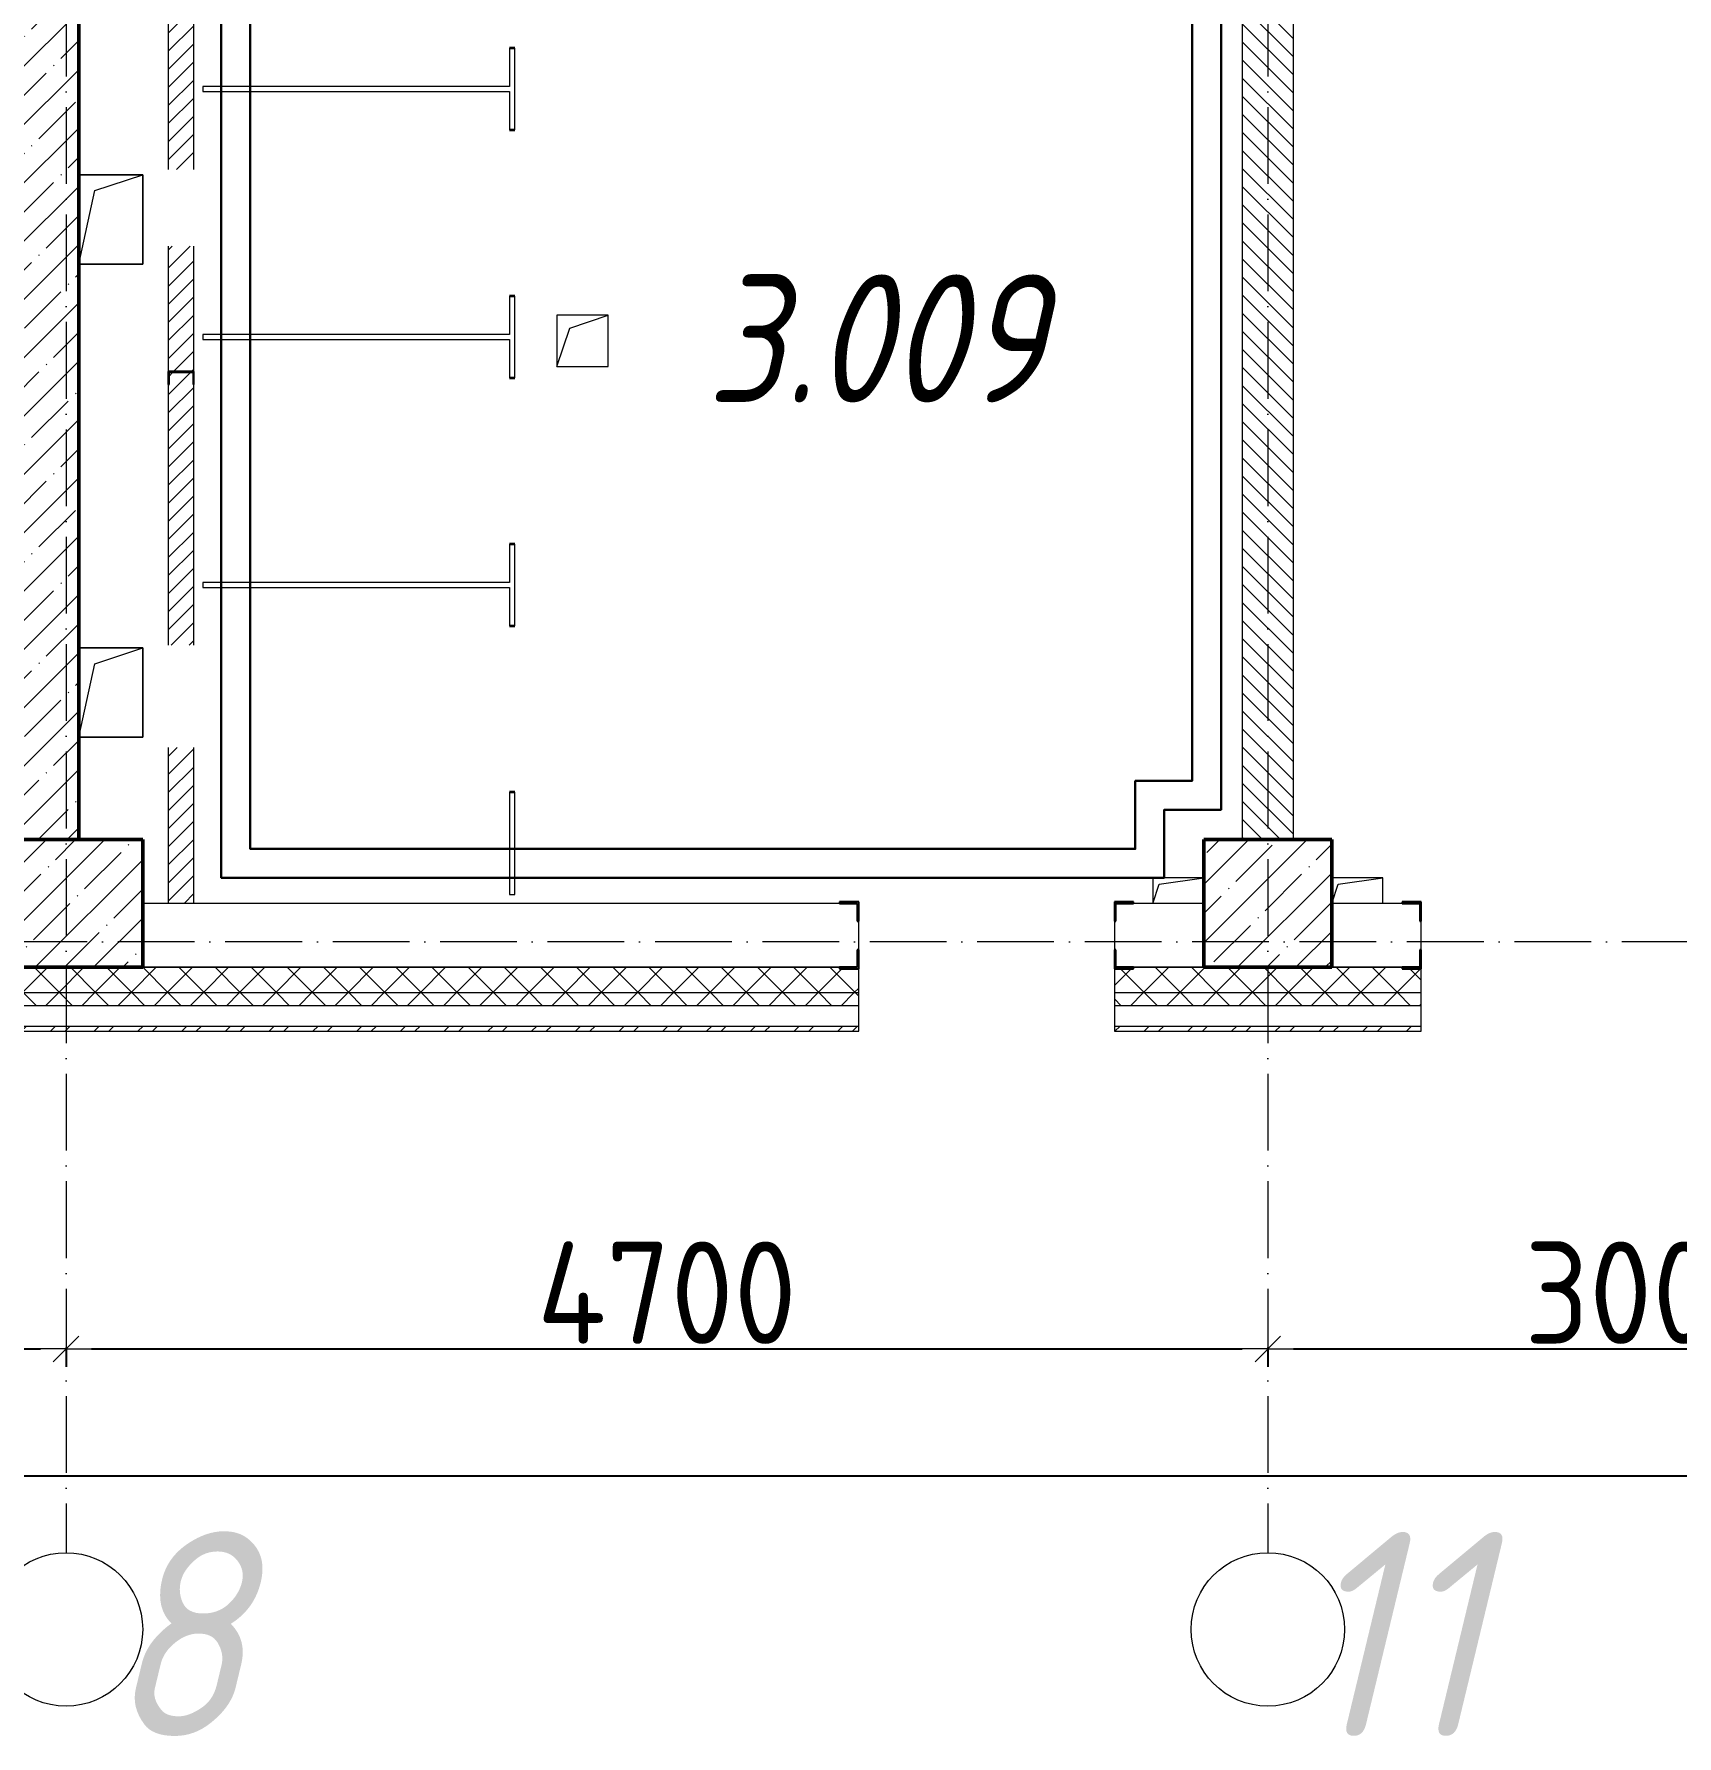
# Model space of a CAD drawing. Header units: millimetres. Extents: x -401725 to 250493, y 305116 to 802890.
# Drawn here: x 155554 to 161979, y 511191 to 517847 of the extents above; entities that cross this region are included whole.
import ezdxf

# ---------------------------------------------------------------- set-up
doc = ezdxf.new("R2010")
doc.units = ezdxf.units.MM
doc.linetypes.add('50_200_ШТРИХ_1Т_ш5_п1_п1_', pattern=[700, 500, -100, 0, -100])
for name, color, linetype, lineweight in [('A-____-____-DIMS', 7, 'Continuous', 9), ('A-DOOR-OPNG-MCUT', 7, 'Continuous', 35), ('A-FLOR-____-OTLN', 7, 'Continuous', 9), ('A-GENM-____-MCUT', 7, 'Continuous', 25), ('A-GENM-____-OTLN', 7, 'Continuous', 9), ('A-GENM-____-OTLN-1', 7, 'Continuous', 25), ('A-WALL-____-MCUT', 7, 'Continuous', 13), ('A-WALL-____-MCUT-1', 7, 'Continuous', 9), ('A-WALL-____-MCUT-2', 7, 'Continuous', 50), ('A-WALL-____-PATT-1', 7, 'Continuous', 9), ('A-WALL-FNSH-MCUT-1', 7, 'Continuous', 9), ('B2.11)', 212, 'Continuous', 30), ('B2.2.16)', 30, 'Continuous', 30), ('S-COLS-____-MCUT', 7, 'Continuous', 50), ('S-COLS-____-OTLN', 7, 'Continuous', 9), ('S-GRID-____-IDEN', 7, 'Continuous', 9), ('S-GRID-____-OTLN-1', 7, '50_200_ШТРИХ_1Т_ш5_п1_п1_', 9), ('Марки помещений', 7, 'Continuous', 9)]:
    doc.layers.add(name, color=color, linetype=linetype, lineweight=lineweight)
doc.layers.add('A-DOOR-____-OTLN-1', color=7, linetype='Continuous', lineweight=9, true_color=0xffffff)
doc.styles.add('ISOCPEUR_I_2', font='isocpeui.ttf', dxfattribs={"width": 0.85, "height": 2.3})
doc.styles.add('ISOCPEUR_I_9', font='isocpeui.ttf', dxfattribs={"width": 0.9, "height": 250})
doc.styles.add('СПДС', font='isocpeur.ttf', dxfattribs={"width": 0.9})
doc.dimstyles.new('Размера А3', dxfattribs={"dimtxt": 200, "dimasz": 100, "dimexe": 70, "dimexo": 100, "dimgap": 20, "dimtad": 1, "dimdec": 0, "dimrnd": 10, "dimzin": 0, "dimdsep": 46, "dimtxsty": 'СПДС', "dimblk": 'ARROWHEAD_6', "dimcen": 1, "dimclrd": 256, "dimclre": 256, "dimclrt": 256, "dimazin": 0, "dimtfac": 1, "dimtdec": 0, "dimtmove": 2, "dimatfit": 3, "dimfxl": 1, "dimtolj": 1, "dimtzin": 0, "dimarcsym": 0})
pattern_1 = [(45, (142429.06, 459015.94), (-70.71068, 70.71068), []), (135, (142429.06, 459015.94), (-70.71068, -70.71068), [])]

# ---------------------------------------------------------------- blocks, each defined once
blk = doc.blocks.new('BSC_Колонна _Прямоугольная - 500х500-V30-АР1_План отверстий 3 этажа в осях 1-64_Ю-ЯЯ')
at = {"layer": 'S-COLS-____-OTLN'}
h = blk.add_hatch(dxfattribs=at)
h.set_pattern_fill('FP_37', color=256, style=0, pattern_type=2)
h.set_pattern_definition([(45, (-17950, -55431.04), (-114.04925, 114.04925), []), (45, (-17835.95, -55431.04), (-114.04925, 114.04925), [201.613, -40.323, 3.353, -36.97])])
h.paths.add_polyline_path([(-250, -250), (250, -250), (250, 250), (-250, 250), (-250, 177.9)], flags=0)
at = {"layer": 'S-COLS-____-MCUT'}
for p, q in [((250, 250), (-250, 250)), ((-250, 250), (-250, -250)), ((250, -250), (250, 250)), ((-250, -250), (250, -250))]:
    blk.add_line(p, q, dxfattribs=at)
blk = doc.blocks.new('BSC_Колонна _Прямоугольная - 500х500-V60-АР1_План отверстий 3 этажа в осях 1-64_Ю-ЯЯ')
at = {"layer": 'S-COLS-____-OTLN'}
h = blk.add_hatch(dxfattribs=at)
h.set_pattern_fill('FP_68', color=256, style=0, pattern_type=2)
h.set_pattern_definition([(45, (-13300, -55431.04), (-114.04925, 114.04925), []), (45, (-13185.95, -55431.04), (-114.04925, 114.04925), [201.613, -40.323, 3.353, -36.97])])
h.paths.add_polyline_path([(-250, -250), (250, -250), (250, 250), (-250, 250)], flags=0)
at = {"layer": 'S-COLS-____-MCUT'}
for p, q in [((250, 250), (-250, 250)), ((-250, 250), (-250, -250)), ((250, -250), (250, 250)), ((-250, -250), (250, -250))]:
    blk.add_line(p, q, dxfattribs=at)
blk = doc.blocks.new('DOR_ДУ_распашная__1Ст_Прямоугольная_ШЕР - Вн_650х2100h_Кабинки С_у-18405741-АР1_План отверстий 3 этажа в осях 1-64_Ю-ЯЯ')
at = {"layer": 'A-DOOR-OPNG-MCUT'}
for p, q in [((-325, -10), (-325, 10)), ((325, 10), (325, -10))]:
    blk.add_line(p, q, dxfattribs=at)
blk = doc.blocks.new('Фахверк_СКБ_Уголок - 250_2700-27497298-АР1_План отверстий 3 этажа в осях 1-64_Ю-ЯЯ')
at = {"layer": 'A-GENM-____-MCUT'}
for p, q in [((200, 181), (125, 181)), ((125, 181), (125, 106)), ((131, 106), (131, 175)), ((131, 175), (200, 175)), ((200, 175), (200, 181)), ((125, 106), (131, 106)), ((131, -6), (125, -6)), ((125, -6), (125, -81)), ((131, -75), (131, -6)), ((125, -81), (200, -81)), ((200, -75), (131, -75)), ((200, -81), (200, -75))]:
    blk.add_line(p, q, dxfattribs=at)
blk = doc.blocks.new('154_Фахверк_СКБ_Швеллер - Тип_100_3960-28737914-АР1_План отверстий 3 этажа в осях 1-64_Ю-ЯЯ')
at = {"layer": 'A-GENM-____-MCUT'}
for p, q in [((175, 50), (125, 50)), ((125, 50), (125, -50)), ((128, 47), (175, 47)), ((128, -47), (128, 47)), ((175, 47), (175, 50)), ((125, -50), (175, -50)), ((175, -47), (128, -47)), ((175, -50), (175, -47))]:
    blk.add_line(p, q, dxfattribs=at)
blk = doc.blocks.new('AR_Отверстие прямоугольное _в плите_ - AR_Отверстие прямоугольное _в плите_-V168-АР1_План отверстий 3 этажа в осях 1-64_Ю-ЯЯ')
at = {"layer": 'A-GENM-____-OTLN'}
for p, q in [((125, 175), (-125, 175)), ((-62.5, 112.5), (125, 175)), ((125, -175), (125, 175)), ((-125, -175), (-62.5, 112.5)), ((-125, -175), (125, -175))]:
    blk.add_line(p, q, dxfattribs=at)
blk = doc.blocks.new('AR_Отверстие прямоугольное _в плите_ - AR_Отверстие прямоугольное _в плите_-30459207-АР1_План отверстий 3 этажа в осях 1-64_Ю-ЯЯ')
at = {"layer": 'A-GENM-____-OTLN'}
for p, q in [((100, 100), (-100, 100)), ((-100, 100), (-100, -100)), ((-50, 50), (100, 100)), ((100, -100), (100, 100)), ((-100, -100), (-50, 50)), ((-100, -100), (100, -100))]:
    blk.add_line(p, q, dxfattribs=at)
blk = doc.blocks.new('AR_Отверстие прямоугольное _в плите_ - AR_Отверстие прямоугольное _в плите_-V178-АР1_План отверстий 3 этажа в осях 1-64_Ю-ЯЯ')
at = {"layer": 'A-GENM-____-OTLN'}
for p, q in [((100, 50), (-100, 50)), ((-100, -50), (-75, 25)), ((-75, 25), (100, 50)), ((100, -50), (100, 50))]:
    blk.add_line(p, q, dxfattribs=at)
blk = doc.blocks.new('AR_Отверстие прямоугольное _в плите_ - AR_Отверстие прямоугольное _в плите_-30510746-АР1_План отверстий 3 этажа в осях 1-64_Ю-ЯЯ')
at = {"layer": 'A-GENM-____-OTLN'}
for p, q in [((100, 50), (-100, 50)), ((-100, 50), (-100, -50)), ((-100, -50), (-75, 25)), ((-75, 25), (100, 50))]:
    blk.add_line(p, q, dxfattribs=at)
blk = doc.blocks.new('Ось сетки - Круг_Ø6_00__ISO-2_5_0_9K_-25732049-АР1_План отверстий 3 этажа в осях 1-64_Ю-ЯЯ')
at = {"layer": 'S-GRID-____-IDEN'}
blk.add_circle((0, 0), 3, dxfattribs=at)
blk = doc.blocks.new('ARROWHEAD_6')
at = {"color": 0, "linetype": 'Continuous'}
for p, q in [((0, 0), (-1, 0)), ((-0.5, -0.5), (0.5, 0.5))]:
    blk.add_line(p, q, dxfattribs=at)
blk = doc.blocks.new('*D2569')
at = {"layer": 'A-____-____-DIMS', "lineweight": -2, "transparency": 16777216}
for p, q in [((152279.1, 512710.5), (152279.1, 512634.4)), ((152379.1, 512704.4), (155579.1, 512704.4)), ((155679.1, 512710.5), (155679.1, 512634.4))]:
    blk.add_line(p, q, dxfattribs=at)
at = {"layer": 'Defpoints', "color": 0, "transparency": 16777216}
for p in [(152279.1, 512810.5), (155679.1, 512810.5), (155679.1, 512704.4)]:
    blk.add_point(p, dxfattribs=at)
at = {"layer": 'A-____-____-DIMS', "lineweight": -2, "transparency": 16777216, "xscale": 100, "yscale": 100, "zscale": 100, "rotation": 180}
blk.add_blockref('ARROWHEAD_6', (152279.1, 512704.4), dxfattribs=at)
at = {"layer": 'A-____-____-DIMS', "lineweight": -2, "transparency": 16777216, "xscale": 100, "yscale": 100, "zscale": 100}
blk.add_blockref('ARROWHEAD_6', (155679.1, 512704.4), dxfattribs=at)
at = {"layer": 'A-____-____-DIMS', "transparency": 16777216, "insert": (153979.1, 512924.4), "char_height": 400, "attachment_point": 5, "style": 'СПДС'}
blk.add_mtext('\\A1;3400', dxfattribs=at)
blk = doc.blocks.new('*D2570')
at = {"layer": 'A-____-____-DIMS', "lineweight": -2, "transparency": 16777216}
for p, q in [((155679.1, 512710.5), (155679.1, 512634.4)), ((155779.1, 512704.4), (160279.1, 512704.4)), ((160379.1, 512710.5), (160379.1, 512634.4))]:
    blk.add_line(p, q, dxfattribs=at)
at = {"layer": 'Defpoints', "color": 0, "transparency": 16777216}
for p in [(155679.1, 512810.5), (160379.1, 512810.5), (160379.1, 512704.4)]:
    blk.add_point(p, dxfattribs=at)
at = {"layer": 'A-____-____-DIMS', "lineweight": -2, "transparency": 16777216, "xscale": 100, "yscale": 100, "zscale": 100, "rotation": 180}
blk.add_blockref('ARROWHEAD_6', (155679.1, 512704.4), dxfattribs=at)
at = {"layer": 'A-____-____-DIMS', "lineweight": -2, "transparency": 16777216, "xscale": 100, "yscale": 100, "zscale": 100}
blk.add_blockref('ARROWHEAD_6', (160379.1, 512704.4), dxfattribs=at)
at = {"layer": 'A-____-____-DIMS', "transparency": 16777216, "insert": (158029.1, 512924.4), "char_height": 400, "attachment_point": 5, "style": 'СПДС'}
blk.add_mtext('\\A1;4700', dxfattribs=at)
blk = doc.blocks.new('*D2571')
at = {"layer": 'A-____-____-DIMS', "lineweight": -2, "transparency": 16777216}
for p, q in [((160379.1, 512710.5), (160379.1, 512634.4)), ((160479.1, 512704.4), (163279.1, 512704.4)), ((163379.1, 512710.5), (163379.1, 512634.4))]:
    blk.add_line(p, q, dxfattribs=at)
at = {"layer": 'Defpoints', "color": 0, "transparency": 16777216}
for p in [(160379.1, 512810.5), (163379.1, 512810.5), (163379.1, 512704.4)]:
    blk.add_point(p, dxfattribs=at)
at = {"layer": 'A-____-____-DIMS', "lineweight": -2, "transparency": 16777216, "xscale": 100, "yscale": 100, "zscale": 100, "rotation": 180}
blk.add_blockref('ARROWHEAD_6', (160379.1, 512704.4), dxfattribs=at)
at = {"layer": 'A-____-____-DIMS', "lineweight": -2, "transparency": 16777216, "xscale": 100, "yscale": 100, "zscale": 100}
blk.add_blockref('ARROWHEAD_6', (163379.1, 512704.4), dxfattribs=at)
at = {"layer": 'A-____-____-DIMS', "transparency": 16777216, "insert": (161879.1, 512924.4), "char_height": 400, "attachment_point": 5, "style": 'СПДС'}
blk.add_mtext('\\A1;3000', dxfattribs=at)
blk = doc.blocks.new('*D2587')
at = {"layer": 'A-____-____-DIMS', "lineweight": -2, "transparency": 16777216}
for p, q in [((140079.1, 512213.7), (140079.1, 512137.6)), ((140179.1, 512207.6), (213379.1, 512207.6)), ((213479.1, 512213.7), (213479.1, 512137.6))]:
    blk.add_line(p, q, dxfattribs=at)
at = {"layer": 'Defpoints', "color": 0, "transparency": 16777216}
for p in [(140079.1, 512313.7), (213479.1, 512313.7), (213479.1, 512207.6)]:
    blk.add_point(p, dxfattribs=at)
at = {"layer": 'A-____-____-DIMS', "lineweight": -2, "transparency": 16777216, "xscale": 100, "yscale": 100, "zscale": 100, "rotation": 180}
blk.add_blockref('ARROWHEAD_6', (140079.1, 512207.6), dxfattribs=at)
at = {"layer": 'A-____-____-DIMS', "lineweight": -2, "transparency": 16777216, "xscale": 100, "yscale": 100, "zscale": 100}
blk.add_blockref('ARROWHEAD_6', (213479.1, 512207.6), dxfattribs=at)
at = {"layer": 'A-____-____-DIMS', "transparency": 16777216, "insert": (176779.1, 512427.6), "char_height": 400, "attachment_point": 5, "style": 'СПДС'}
blk.add_mtext('\\A1;73400', dxfattribs=at)

msp = doc.modelspace()

# ---------------------------------------------------------------- hatches: boundary and pattern name
at = {"layer": 'A-WALL-____-PATT-1'}
h = msp.add_hatch(dxfattribs=at)
h.set_pattern_fill('FP_12', color=256, style=0, pattern_type=2)
h.set_pattern_definition([(45, (142429.06, 459015.94), (-114.04925, 114.04925), []), (45, (142543.1, 459015.94), (-114.04925, 114.04925), [201.612, -40.322, 3.353, -36.97])])
h.paths.add_polyline_path([(155479.0567, 514696.983), (155729.0567, 514696.983), (155729.0567, 522196.983), (155479.0567, 522196.983), (155479.0567, 516239.3938)], flags=0)
h = msp.add_hatch(dxfattribs=at)
h.set_pattern_fill('FP_8', color=256, style=0, pattern_type=2)
h.set_pattern_definition([(45, (142429.057, 459015.94), (-35.35534, 35.35534), [])])
h.paths.add_polyline_path([(156079.0567, 514446.983), (156179.0567, 514446.983), (156179.0567, 515056.983), (156079.0567, 515056.983)], flags=0)
h.paths.add_polyline_path([(156179.0567, 515456.983), (156179.0567, 516476.983), (156176.0567, 516476.983), (156176.0567, 516523.983), (156082.0567, 516523.983), (156082.0567, 516476.983), (156079.0567, 516476.983), (156079.0567, 515456.983), (156103.2194, 515456.983)], flags=0)
h.paths.add_polyline_path([(156176.0567, 516526.983), (156179.0567, 516526.983), (156179.0567, 517016.983), (156079.0567, 517016.983), (156079.0567, 516526.983), (156128.8175, 516526.983)], flags=0)
h.paths.add_polyline_path([(156179.0567, 517316.983), (156179.0567, 519696.983), (156079.0567, 519696.983), (156079.0567, 517316.983), (156147.717, 517316.983)], flags=0)
h.paths.add_polyline_path([(156079.0567, 520196.983), (156179.0567, 520196.983), (156179.0567, 521996.983), (156079.0567, 521996.983)], flags=0)
h = msp.add_hatch(dxfattribs=at)
h.set_pattern_fill('FP_9', color=256, style=0, pattern_type=2)
h.set_pattern_definition([(135, (142429.057, 459015.94), (-35.35534, -35.35534), [])])
h.paths.add_polyline_path([(160279.0567, 514696.983), (160479.0567, 514696.983), (160479.0567, 518196.983), (160410.0567, 518196.983), (160410.0567, 518202.983), (160479.0567, 518202.983), (160479.0567, 521696.983), (160279.0567, 521696.983), (160279.0567, 518202.983), (160348.0567, 518202.983), (160348.0567, 518196.983), (160279.0567, 518196.983), (160279.0567, 516239.3938)], flags=0)
h = msp.add_hatch(dxfattribs=at)
h.set_pattern_fill('FP_4', color=256, style=0, pattern_type=2)
h.set_pattern_definition(pattern_1)
h.paths.add_polyline_path([(216648.5309, 514096.983), (216729.0567, 514096.983), (216729.0567, 514196.983), (210379.0567, 514196.983), (210379.0567, 514096.983), (213113.6023, 514096.983)], flags=0)
h.paths.add_polyline_path([(206043.7451, 514096.983), (206429.0567, 514096.983), (206429.0567, 514190.983), (206354.0567, 514190.983), (206354.0567, 514196.983), (205404.0567, 514196.983), (205404.0567, 514190.983), (205329.0567, 514190.983), (205329.0567, 514096.983), (205679.0567, 514096.983)], flags=0)
h.paths.add_polyline_path([(207811.2094, 514096.983), (209379.0567, 514096.983), (209379.0567, 514196.983), (207504.0567, 514196.983), (207504.0567, 514190.983), (207429.0567, 514190.983), (207429.0567, 514096.983)], flags=0)
h.paths.add_polyline_path([(202404.0567, 514096.983), (203529.0567, 514096.983), (203529.0567, 514190.983), (203454.0567, 514190.983), (203454.0567, 514196.983), (202404.0567, 514196.983), (202404.0567, 514190.983), (202329.0567, 514190.983), (202329.0567, 514096.983), (202335.0567, 514096.983)], flags=0)
h.paths.add_polyline_path([(200529.0567, 514096.983), (200529.0567, 514190.983), (200454.0567, 514190.983), (200454.0567, 514196.983), (199404.0567, 514196.983), (199404.0567, 514190.983), (199329.0567, 514190.983), (199329.0567, 514096.983), (199857.6201, 514096.983)], flags=0)
h.paths.add_polyline_path([(196404.0567, 514096.983), (197529.0567, 514096.983), (197529.0567, 514190.983), (197454.0567, 514190.983), (197454.0567, 514196.983), (196404.0567, 514196.983), (196404.0567, 514190.983), (196329.0567, 514190.983), (196329.0567, 514096.983)], flags=0)
h.paths.add_polyline_path([(194454.0567, 514096.983), (194529.0567, 514096.983), (194529.0567, 514190.983), (194454.0567, 514190.983), (194454.0567, 514196.983), (193404.0567, 514196.983), (193404.0567, 514190.983), (193329.0567, 514190.983), (193329.0567, 514096.983), (193671.4951, 514096.983)], flags=0)
h.paths.add_polyline_path([(190679.0567, 514096.983), (191529.0567, 514096.983), (191529.0567, 514190.983), (191454.0567, 514190.983), (191454.0567, 514196.983), (190404.0567, 514196.983), (190404.0567, 514190.983), (190329.0567, 514190.983), (190329.0567, 514096.983), (190404.0567, 514096.983)], flags=0)
h.paths.add_polyline_path([(188369.1023, 514096.983), (188529.0567, 514096.983), (188529.0567, 514190.983), (188454.0567, 514190.983), (188454.0567, 514196.983), (186854.0567, 514196.983), (186854.0567, 514190.983), (186779.0567, 514190.983), (186779.0567, 514096.983), (187485.3701, 514096.983)], flags=0)
h.paths.add_polyline_path([(184834.1737, 514096.983), (184979.0567, 514096.983), (184979.0567, 514190.983), (184904.0567, 514190.983), (184904.0567, 514196.983), (183854.0567, 514196.983), (183854.0567, 514190.983), (183779.0567, 514190.983), (183779.0567, 514096.983)], flags=0)
h.paths.add_polyline_path([(181979.0567, 514096.983), (181979.0567, 514190.983), (181904.0567, 514190.983), (181904.0567, 514196.983), (180854.0567, 514196.983), (180854.0567, 514190.983), (180779.0567, 514190.983), (180779.0567, 514096.983), (181299.2451, 514096.983)], flags=0)
h.paths.add_polyline_path([(178648.0487, 514096.983), (178979.0567, 514096.983), (178979.0567, 514190.983), (178904.0567, 514190.983), (178904.0567, 514196.983), (177854.0567, 514196.983), (177854.0567, 514190.983), (177779.0567, 514190.983), (177779.0567, 514096.983), (178206.1826, 514096.983)], flags=0)
h.paths.add_polyline_path([(174854.0567, 514096.983), (175979.0567, 514096.983), (175979.0567, 514190.983), (175904.0567, 514190.983), (175904.0567, 514196.983), (174854.0567, 514196.983), (174854.0567, 514190.983), (174779.0567, 514190.983), (174779.0567, 514096.983), (174785.0567, 514096.983)], flags=0)
h.paths.add_polyline_path([(171779.0567, 514096.983), (172979.0567, 514096.983), (172979.0567, 514190.983), (172904.0567, 514190.983), (172904.0567, 514196.983), (171854.0567, 514196.983), (171854.0567, 514190.983), (171779.0567, 514190.983)], flags=0)
h.paths.add_polyline_path([(169979.0567, 514096.983), (169979.0567, 514190.983), (169904.0567, 514190.983), (169904.0567, 514196.983), (168854.0567, 514196.983), (168854.0567, 514190.983), (168779.0567, 514190.983), (168779.0567, 514096.983), (169810.7272, 514096.983)], flags=0)
h.paths.add_polyline_path([(165854.0567, 514096.983), (166979.0567, 514096.983), (166979.0567, 514190.983), (166904.0567, 514190.983), (166904.0567, 514196.983), (165854.0567, 514196.983), (165854.0567, 514190.983), (165779.0567, 514190.983), (165779.0567, 514096.983), (165785.0567, 514096.983)], flags=0)
h.paths.add_polyline_path([(163979.0567, 514096.983), (163979.0567, 514190.983), (163904.0567, 514190.983), (163904.0567, 514196.983), (162854.0567, 514196.983), (162854.0567, 514190.983), (162779.0567, 514190.983), (162779.0567, 514096.983), (163904.0567, 514096.983)], flags=0)
h.paths.add_polyline_path([(160629.0567, 514096.983), (160979.0567, 514096.983), (160979.0567, 514190.983), (160904.0567, 514190.983), (160904.0567, 514196.983), (159854.0567, 514196.983), (159854.0567, 514190.983), (159779.0567, 514190.983), (159779.0567, 514096.983), (160129.0567, 514096.983)], flags=0)
h.paths.add_polyline_path([(158779.0567, 514096.983), (158779.0567, 514190.983), (158704.0567, 514190.983), (158704.0567, 514196.983), (148979.0567, 514196.983), (148979.0567, 514096.983), (158322.2094, 514096.983)], flags=0)
h.paths.add_polyline_path([(147979.0567, 514096.983), (147979.0567, 514196.983), (139979.0567, 514196.983), (139979.0567, 514096.983), (145949.9594, 514096.983)], flags=0)
h = msp.add_hatch(dxfattribs=at)
h.set_pattern_fill('FP_4', color=256, style=0, pattern_type=2)
h.set_pattern_definition(pattern_1)
h.paths.add_polyline_path([(216729.0567, 514046.983), (216729.0567, 514096.983), (210379.0567, 514096.983), (210379.0567, 514046.983), (216648.5309, 514046.983)], flags=0)
h.paths.add_polyline_path([(209379.0567, 514046.983), (209379.0567, 514096.983), (207429.0567, 514096.983), (207429.0567, 514046.983), (207811.2094, 514046.983)], flags=0)
h.paths.add_polyline_path([(203529.0567, 514046.983), (203529.0567, 514096.983), (202329.0567, 514096.983), (202329.0567, 514046.983), (202508.8166, 514046.983)], flags=0)
h.paths.add_polyline_path([(206043.7451, 514046.983), (206429.0567, 514046.983), (206429.0567, 514096.983), (205329.0567, 514096.983), (205329.0567, 514046.983)], flags=0)
h.paths.add_polyline_path([(199857.6201, 514046.983), (200529.0567, 514046.983), (200529.0567, 514096.983), (199329.0567, 514096.983), (199329.0567, 514046.983)], flags=0)
h.paths.add_polyline_path([(197529.0567, 514046.983), (197529.0567, 514096.983), (196329.0567, 514096.983), (196329.0567, 514046.983), (197206.4237, 514046.983)], flags=0)
h.paths.add_polyline_path([(194529.0567, 514046.983), (194529.0567, 514096.983), (193329.0567, 514096.983), (193329.0567, 514046.983), (193671.4951, 514046.983)], flags=0)
h.paths.add_polyline_path([(191529.0567, 514046.983), (191529.0567, 514096.983), (190329.0567, 514096.983), (190329.0567, 514046.983), (191020.2987, 514046.983)], flags=0)
h.paths.add_polyline_path([(188529.0567, 514046.983), (188529.0567, 514096.983), (186779.0567, 514096.983), (186779.0567, 514046.983), (188369.1023, 514046.983)], flags=0)
h.paths.add_polyline_path([(184979.0567, 514046.983), (184979.0567, 514096.983), (183779.0567, 514096.983), (183779.0567, 514046.983), (184834.1737, 514046.983)], flags=0)
h.paths.add_polyline_path([(181979.0567, 514046.983), (181979.0567, 514096.983), (180779.0567, 514096.983), (180779.0567, 514046.983), (181299.2451, 514046.983)], flags=0)
h.paths.add_polyline_path([(178979.0567, 514046.983), (178979.0567, 514096.983), (177779.0567, 514096.983), (177779.0567, 514046.983), (178648.0487, 514046.983)], flags=0)
h.paths.add_polyline_path([(174779.0567, 514046.983), (175979.0567, 514046.983), (175979.0567, 514096.983), (174779.0567, 514096.983)], flags=0)
h.paths.add_polyline_path([(172461.9237, 514046.983), (172979.0567, 514046.983), (172979.0567, 514096.983), (171779.0567, 514096.983), (171779.0567, 514046.983)], flags=0)
h.paths.add_polyline_path([(169810.7272, 514046.983), (169979.0567, 514046.983), (169979.0567, 514096.983), (168779.0567, 514096.983), (168779.0567, 514046.983), (168926.9951, 514046.983)], flags=0)
h.paths.add_polyline_path([(166979.0567, 514046.983), (166979.0567, 514096.983), (165779.0567, 514096.983), (165779.0567, 514046.983), (166275.7987, 514046.983)], flags=0)
h.paths.add_polyline_path([(163624.6022, 514046.983), (163979.0567, 514046.983), (163979.0567, 514096.983), (162779.0567, 514096.983), (162779.0567, 514046.983)], flags=0)
h.paths.add_polyline_path([(160973.4058, 514046.983), (160979.0567, 514046.983), (160979.0567, 514096.983), (159779.0567, 514096.983), (159779.0567, 514046.983), (160089.6737, 514046.983)], flags=0)
h.paths.add_polyline_path([(158322.2094, 514046.983), (158779.0567, 514046.983), (158779.0567, 514096.983), (148979.0567, 514096.983), (148979.0567, 514046.983), (156554.7451, 514046.983)], flags=0)
h.paths.add_polyline_path([(147979.0567, 514046.983), (147979.0567, 514096.983), (139879.0567, 514096.983), (139879.0567, 514046.983), (145949.9594, 514046.983)], flags=0)
h = msp.add_hatch(dxfattribs=at)
h.set_pattern_fill('FP_6', color=256, style=0, pattern_type=2)
h.set_pattern_definition([(45, (142429.06, 459015.94), (-85.53659, 85.53659), []), (45, (142486.08, 459015.94), (-85.53659, 85.53659), [])])
h.paths.add_polyline_path([(187485.3701, 513946.983), (187644.0567, 513946.983), (187644.0567, 513966.983), (186779.0567, 513966.983), (186779.0567, 513946.983)], flags=0)
h.paths.add_polyline_path([(184979.0567, 513946.983), (184979.0567, 513966.983), (183779.0567, 513966.983), (183779.0567, 513946.983), (184834.1737, 513946.983)], flags=0)
h.paths.add_polyline_path([(181979.0567, 513946.983), (181979.0567, 513966.983), (180779.0567, 513966.983), (180779.0567, 513946.983), (181299.2451, 513946.983)], flags=0)
h.paths.add_polyline_path([(178979.0567, 513946.983), (178979.0567, 513966.983), (177779.0567, 513966.983), (177779.0567, 513946.983), (178648.0487, 513946.983)], flags=0)
h.paths.add_polyline_path([(175979.0567, 513946.983), (175979.0567, 513966.983), (174779.0567, 513966.983), (174779.0567, 513946.983), (175113.1201, 513946.983)], flags=0)
h.paths.add_polyline_path([(172461.9237, 513946.983), (172979.0567, 513946.983), (172979.0567, 513966.983), (171779.0567, 513966.983), (171779.0567, 513946.983)], flags=0)
h.paths.add_polyline_path([(169810.7272, 513946.983), (169979.0567, 513946.983), (169979.0567, 513966.983), (168779.0567, 513966.983), (168779.0567, 513946.983), (168926.9951, 513946.983)], flags=0)
h.paths.add_polyline_path([(165779.0567, 513946.983), (166979.0567, 513946.983), (166979.0567, 513966.983), (165779.0567, 513966.983)], flags=0)
h.paths.add_polyline_path([(162779.0567, 513946.983), (163979.0567, 513946.983), (163979.0567, 513966.983), (162779.0567, 513966.983)], flags=0)
h.paths.add_polyline_path([(159779.0567, 513946.983), (160979.0567, 513946.983), (160979.0567, 513966.983), (159779.0567, 513966.983)], flags=0)
h.paths.add_polyline_path([(158779.0567, 513946.983), (158779.0567, 513966.983), (148979.0567, 513966.983), (148979.0567, 513946.983), (158322.2094, 513946.983)], flags=0)
h.paths.add_polyline_path([(147979.0567, 513946.983), (147979.0567, 513966.983), (139749.0567, 513966.983), (139749.0567, 513946.983), (145949.9594, 513946.983)], flags=0)

# ---------------------------------------------------------------- linework, layer by layer
at = {"layer": 'A-FLOR-____-OTLN'}
for p, q in [((155729.0567, 517296.983), (155979.0567, 517296.983)), ((155979.0567, 517296.983), (155979.0567, 516946.983)), ((155979.0567, 516946.983), (155729.0567, 516946.983)), ((155729.0567, 515446.983), (155979.0567, 515446.983)), ((155979.0567, 515446.983), (155979.0567, 515096.983)), ((155979.0567, 515096.983), (155729.0567, 515096.983))]:
    msp.add_line(p, q, dxfattribs=at)
at = {"layer": 'A-WALL-____-MCUT'}
for p, q in [((160279.0567, 518196.983), (160279.0567, 514696.983)), ((160479.0567, 514696.983), (160479.0567, 518196.983)), ((158704.0567, 514446.983), (155979.0567, 514446.983)), ((160129.0567, 514446.983), (159854.0567, 514446.983)), ((160904.0567, 514446.983), (160629.0567, 514446.983)), ((158779.0567, 514265.983), (158779.0567, 514377.983)), ((159779.0567, 514377.983), (159779.0567, 514265.983)), ((160979.0567, 514265.983), (160979.0567, 514377.983)), ((158779.0567, 513966.983), (158779.0567, 514190.983)), ((159779.0567, 514190.983), (159779.0567, 513966.983)), ((160979.0567, 513966.983), (160979.0567, 514190.983)), ((148979.0567, 513966.983), (158779.0567, 513966.983)), ((159779.0567, 513966.983), (160979.0567, 513966.983))]:
    msp.add_line(p, q, dxfattribs=at)
at = {"layer": 'A-WALL-____-MCUT-1'}
for p, q in [((155979.0567, 514196.983), (158704.0567, 514196.983)), ((158704.0567, 514196.983), (155979.0567, 514196.983)), ((159854.0567, 514196.983), (160129.0567, 514196.983)), ((160129.0567, 514196.983), (159854.0567, 514196.983)), ((160904.0567, 514196.983), (160629.0567, 514196.983)), ((160629.0567, 514196.983), (160904.0567, 514196.983)), ((158779.0567, 514096.983), (148979.0567, 514096.983)), ((160979.0567, 514096.983), (159779.0567, 514096.983)), ((158779.0567, 514046.983), (148979.0567, 514046.983)), ((160979.0567, 514046.983), (159779.0567, 514046.983))]:
    msp.add_line(p, q, dxfattribs=at)
at = {"layer": 'A-WALL-____-MCUT-2'}
msp.add_line((155729.0567, 514696.983), (155729.0567, 522196.983), dxfattribs=at)
at = {"layer": 'A-WALL-FNSH-MCUT-1'}
for p, q in [((156079.0567, 519696.983), (156079.0567, 517316.983)), ((156179.0567, 517316.983), (156179.0567, 518626.983)), ((157414.0567, 517791.983), (157414.0567, 517641.983)), ((157434.0567, 517471.983), (157434.0567, 517791.983)), ((157414.0567, 517641.983), (156214.0567, 517641.983)), ((156214.0567, 517641.983), (156214.0567, 517621.983)), ((156214.0567, 517621.983), (157414.0567, 517621.983)), ((157414.0567, 517621.983), (157414.0567, 517471.983)), ((156079.0567, 517016.983), (156079.0567, 516526.983)), ((156179.0567, 516526.983), (156179.0567, 517016.983)), ((157414.0567, 516821.983), (157414.0567, 516671.983)), ((157434.0567, 516501.983), (157434.0567, 516821.983)), ((157414.0567, 516671.983), (156214.0567, 516671.983)), ((156214.0567, 516671.983), (156214.0567, 516651.983)), ((156214.0567, 516651.983), (157414.0567, 516651.983)), ((157414.0567, 516651.983), (157414.0567, 516501.983)), ((156079.0567, 516476.983), (156079.0567, 515456.983)), ((156179.0567, 515456.983), (156179.0567, 516476.983)), ((157414.0567, 515851.983), (157414.0567, 515701.983)), ((157434.0567, 515531.983), (157434.0567, 515851.983)), ((157414.0567, 515701.983), (156214.0567, 515701.983)), ((156214.0567, 515701.983), (156214.0567, 515681.983)), ((156214.0567, 515681.983), (157414.0567, 515681.983)), ((157414.0567, 515681.983), (157414.0567, 515531.983)), ((156079.0567, 515056.983), (156079.0567, 514446.983)), ((156179.0567, 514446.983), (156179.0567, 515056.983)), ((157414.0567, 514881.983), (157414.0567, 514481.983)), ((157434.0567, 514481.983), (157434.0567, 514881.983)), ((157414.0567, 514481.983), (157434.0567, 514481.983)), ((148979.0567, 513946.983), (158779.0567, 513946.983)), ((158779.0567, 513946.983), (158779.0567, 513966.983)), ((159779.0567, 513966.983), (159779.0567, 513946.983)), ((159779.0567, 513946.983), (160979.0567, 513946.983)), ((160979.0567, 513946.983), (160979.0567, 513966.983))]:
    msp.add_line(p, q, dxfattribs=at)
at = {"layer": 'B2.11)'}
msp.add_lwpolyline([(158471.501, 521911.7196), (160033.6754, 521911.7196), (160033.6754, 521593.2059), (160196.3435, 521593.2059), (160196.3435, 514812.9123), (159973.9871, 514812.9123), (159973.9871, 514546.983), (156285.9571, 514546.983), (156285.9571, 518497.2649), (159189.2552, 518497.2649), (159189.2552, 518822.3882), (158471.501, 518822.3882)], dxfattribs=at)
at = {"layer": 'B2.2.16)'}
msp.add_lwpolyline([(158664.2207, 521798.3527), (159920.3085, 521798.3527), (159920.3085, 521479.839), (160082.9766, 521479.839), (160082.9766, 514926.2792), (159860.6202, 514926.2792), (159860.6202, 514660.3499), (156399.324, 514660.3499), (156399.324, 518383.898), (159302.6221, 518383.898), (159302.6221, 518935.7551), (158664.2207, 518935.7551)], dxfattribs=at)
at = {"layer": 'S-GRID-____-OTLN-1', "color": 251, "ltscale": 0.6, "true_color": 0x636466}
for p, q in [((155679.0567, 549908.7924), (155679.0567, 511907.5288)), ((160379.0567, 549908.7924), (160379.0567, 511907.5288)), ((246503.4633, 514296.983), (137760.2865, 514296.983))]:
    msp.add_line(p, q, dxfattribs=at)

# ---------------------------------------------------------------- block references
at = {"layer": 'A-DOOR-____-OTLN-1', "rotation": 90.00000000000007}
for p in [(157424.0567, 518116.983), (157424.0567, 517146.983), (157424.0567, 516176.983), (157424.0567, 515206.983)]:
    msp.add_blockref('DOR_ДУ_распашная__1Ст_Прямоугольная_ШЕР - Вн_650х2100h_Кабинки С_у-18405741-АР1_План отверстий 3 этажа в осях 1-64_Ю-ЯЯ', p, dxfattribs=at)
at = {"layer": 'A-GENM-____-OTLN'}
for name, p in [('AR_Отверстие прямоугольное _в плите_ - AR_Отверстие прямоугольное _в плите_-V168-АР1_План отверстий 3 этажа в осях 1-64_Ю-ЯЯ', (155854.0567, 517121.983)), ('AR_Отверстие прямоугольное _в плите_ - AR_Отверстие прямоугольное _в плите_-30459207-АР1_План отверстий 3 этажа в осях 1-64_Ю-ЯЯ', (157699.0567, 516646.983)), ('AR_Отверстие прямоугольное _в плите_ - AR_Отверстие прямоугольное _в плите_-V168-АР1_План отверстий 3 этажа в осях 1-64_Ю-ЯЯ', (155854.0567, 515271.983)), ('AR_Отверстие прямоугольное _в плите_ - AR_Отверстие прямоугольное _в плите_-30510746-АР1_План отверстий 3 этажа в осях 1-64_Ю-ЯЯ', (160029.0567, 514496.983)), ('AR_Отверстие прямоугольное _в плите_ - AR_Отверстие прямоугольное _в плите_-V178-АР1_План отверстий 3 этажа в осях 1-64_Ю-ЯЯ', (160729.0567, 514496.983))]:
    msp.add_blockref(name, p, dxfattribs=at)
at = {"layer": 'A-GENM-____-OTLN-1'}
for name, p, rotation in [('154_Фахверк_СКБ_Швеллер - Тип_100_3960-28737914-АР1_План отверстий 3 этажа в осях 1-64_Ю-ЯЯ', (156129.0567, 516651.983), 270.0000000000001), ('Фахверк_СКБ_Уголок - 250_2700-27497298-АР1_План отверстий 3 этажа в осях 1-64_Ю-ЯЯ', (158904.0567, 514371.983), 180), ('Фахверк_СКБ_Уголок - 250_2700-27497298-АР1_План отверстий 3 этажа в осях 1-64_Ю-ЯЯ', (161104.0567, 514371.983), 180)]:
    msp.add_blockref(name, p, dxfattribs=dict(at, rotation=rotation))
msp.add_blockref('Фахверк_СКБ_Уголок - 250_2700-27497298-АР1_План отверстий 3 этажа в осях 1-64_Ю-ЯЯ', (159654.0567, 514271.983), dxfattribs=at)
at = {"layer": 'S-COLS-____-OTLN'}
for name, p in [('BSC_Колонна _Прямоугольная - 500х500-V60-АР1_План отверстий 3 этажа в осях 1-64_Ю-ЯЯ', (155729.0567, 514446.983)), ('BSC_Колонна _Прямоугольная - 500х500-V30-АР1_План отверстий 3 этажа в осях 1-64_Ю-ЯЯ', (160379.0567, 514446.983))]:
    msp.add_blockref(name, p, dxfattribs=at)
at = {"layer": 'S-GRID-____-IDEN', "xscale": 99.99999999999993, "yscale": 99.99999999999993, "zscale": 99.99999999999993, "rotation": 180}
for p in [(155679.0567, 511607.5288), (160379.0567, 511607.5288)]:
    msp.add_blockref('Ось сетки - Круг_Ø6_00__ISO-2_5_0_9K_-25732049-АР1_План отверстий 3 этажа в осях 1-64_Ю-ЯЯ', p, dxfattribs=at)

# ---------------------------------------------------------------- texts
at = {"layer": 'S-GRID-____-IDEN', "char_height": 800, "attachment_point": 1, "style": 'ISOCPEUR_I_9'}
for s, insert, width in [('\\fISOCPEUR|b0|i1|c204|p34|;\\W.9;8', (155829.6002, 511988.7161), 202.02525), ('11', (160494.0502, 511988.7161), 288.6075)]:
    msp.add_mtext(s, dxfattribs=dict(at, insert=insert, width=width))
at = {"layer": 'Марки помещений', "insert": (158184.9555, 516906.6632), "char_height": 500, "width": 785.65375, "attachment_point": 1, "style": 'ISOCPEUR_I_2'}
msp.add_mtext('3.009', dxfattribs=at)

# ---------------------------------------------------------------- dimensions: what is measured, and where the dimension line sits
at = {"layer": 'A-____-____-DIMS'}
for base, p1, p2, picture, middle in [((155679.0567, 512704.4081), (152279.0567, 512810.4741), (155679.0567, 512810.4741), '*D2569', (153979.0567, 512924.4081)), ((160379.0567, 512704.4081), (155679.0567, 512810.4741), (160379.0567, 512810.4741), '*D2570', (158029.0567, 512924.4081)), ((163379.0567, 512704.4081), (160379.0567, 512810.4741), (163379.0567, 512810.4741), '*D2571', (161879.0567, 512924.4081)), ((213479.0567, 512207.6078), (140079.0567, 512313.6738), (213479.0567, 512313.6738), '*D2587', (176779.0567, 512427.6078))]:
    dim = msp.add_linear_dim(base=base, p1=p1, p2=p2, dimstyle='Размера А3', override={"dimtxt": 400}, dxfattribs=at)
    dim.commit()
    dim.dimension.update_dxf_attribs({"geometry": picture, "text_midpoint": middle})

doc.saveas('drawing.dxf')
